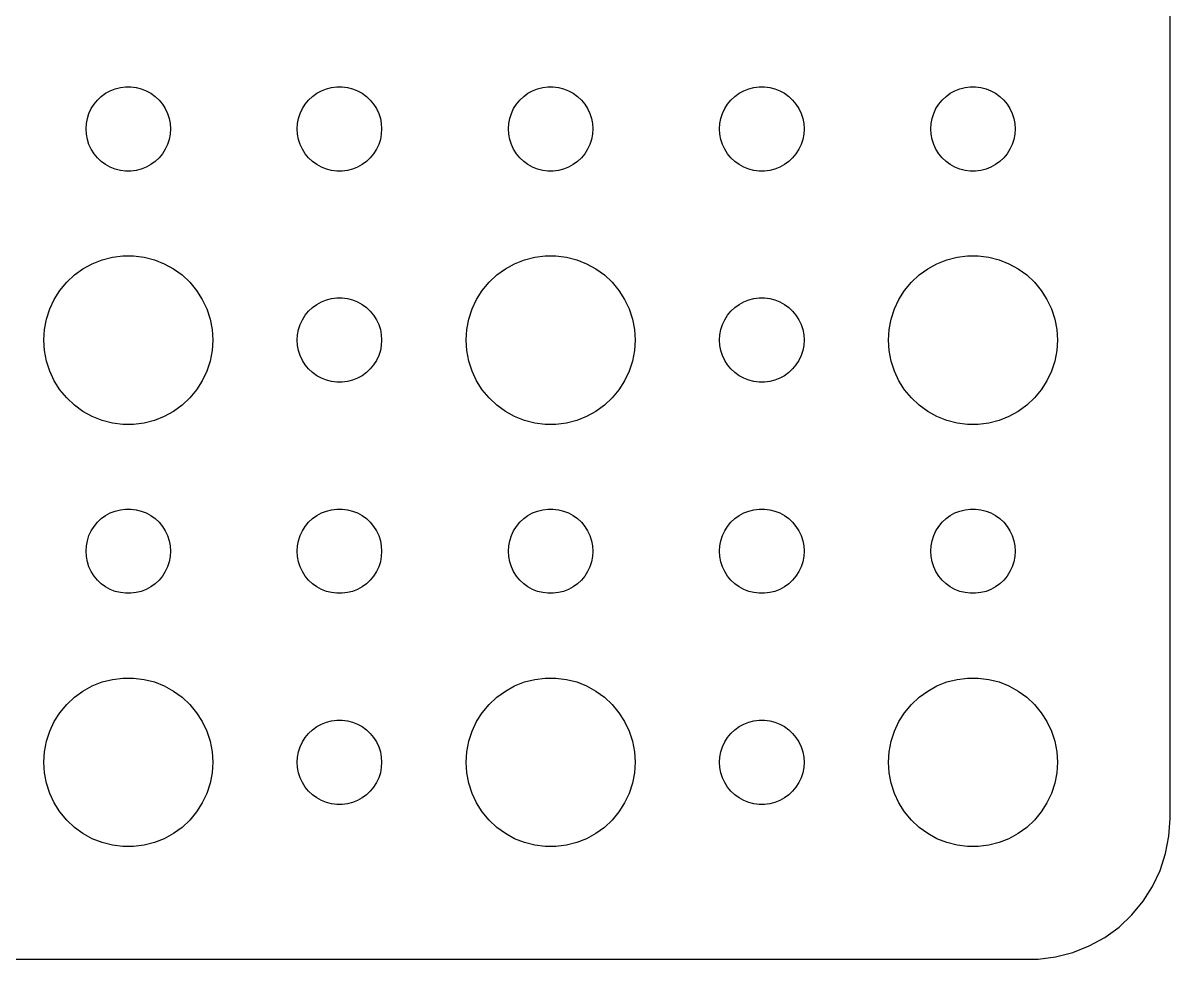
# Model space of a CAD drawing. Header units: metres. Extents: x -37 to 37, y 215 to 541.
# Drawn here: x -3.74 to 37, y 467.01 to 500.27 of the extents above; entities that cross this region are included whole.
import ezdxf

# ---------------------------------------------------------------- set-up
doc = ezdxf.new("R2010")
doc.units = ezdxf.units.M

msp = doc.modelspace()

# ---------------------------------------------------------------- linework, layer by layer
for p, q in [((37, 472), (37, 536)), ((-0.80373, 497.766), (-0.63866, 497.857)), ((-0.63866, 497.857), (-0.46352, 497.927)), ((-0.46352, 497.927), (-0.28107, 497.973)), ((-0.28107, 497.973), (-0.09418, 497.997)), ((-0.09418, 497.997), (0.09418, 497.997)), ((0.09418, 497.997), (0.28107, 497.973)), ((0.28107, 497.973), (0.46352, 497.927)), ((0.46352, 497.927), (0.63866, 497.857)), ((0.63866, 497.857), (0.80373, 497.766)), ((6.69626, 497.766), (6.86133, 497.857)), ((6.86133, 497.857), (7.03647, 497.927)), ((7.03647, 497.927), (7.21892, 497.973)), ((7.21892, 497.973), (7.40581, 497.997)), ((7.40581, 497.997), (7.59418, 497.997)), ((7.59418, 497.997), (7.78107, 497.973)), ((7.78107, 497.973), (7.96352, 497.927)), ((7.96352, 497.927), (8.13866, 497.857)), ((8.13866, 497.857), (8.30373, 497.766)), ((14.1963, 497.766), (14.3613, 497.857)), ((14.3613, 497.857), (14.5365, 497.927)), ((14.5365, 497.927), (14.7189, 497.973)), ((14.7189, 497.973), (14.9058, 497.997)), ((14.9058, 497.997), (15.0942, 497.997)), ((15.0942, 497.997), (15.2811, 497.973)), ((15.2811, 497.973), (15.4635, 497.927)), ((15.4635, 497.927), (15.6387, 497.857)), ((15.6387, 497.857), (15.8037, 497.766)), ((21.6963, 497.766), (21.8613, 497.857)), ((21.8613, 497.857), (22.0365, 497.927)), ((22.0365, 497.927), (22.2189, 497.973)), ((22.2189, 497.973), (22.4058, 497.997)), ((22.4058, 497.997), (22.5942, 497.997)), ((22.5942, 497.997), (22.7811, 497.973)), ((22.7811, 497.973), (22.9635, 497.927)), ((22.9635, 497.927), (23.1387, 497.857)), ((23.1387, 497.857), (23.3037, 497.766)), ((29.1963, 497.766), (29.3613, 497.857)), ((29.3613, 497.857), (29.5365, 497.927)), ((29.5365, 497.927), (29.7189, 497.973)), ((29.7189, 497.973), (29.9058, 497.997)), ((29.9058, 497.997), (30.0942, 497.997)), ((30.0942, 497.997), (30.2811, 497.973)), ((30.2811, 497.973), (30.4635, 497.927)), ((30.4635, 497.927), (30.6387, 497.857)), ((30.6387, 497.857), (30.8037, 497.766)), ((-1.21352, 497.382), (-1.09344, 497.527)), ((-1.09344, 497.527), (-0.95613, 497.656)), ((-0.95613, 497.656), (-0.80373, 497.766)), ((0.80373, 497.766), (0.95613, 497.656)), ((0.95613, 497.656), (1.09344, 497.527)), ((1.09344, 497.527), (1.21352, 497.382)), ((6.28647, 497.382), (6.40654, 497.527)), ((6.40654, 497.527), (6.54385, 497.656)), ((6.54385, 497.656), (6.69626, 497.766)), ((8.30373, 497.766), (8.45613, 497.656)), ((8.45613, 497.656), (8.59344, 497.527)), ((8.59344, 497.527), (8.71352, 497.382)), ((13.7865, 497.382), (13.9065, 497.527)), ((13.9065, 497.527), (14.0439, 497.656)), ((14.0439, 497.656), (14.1963, 497.766)), ((15.8037, 497.766), (15.9561, 497.656)), ((15.9561, 497.656), (16.0934, 497.527)), ((16.0934, 497.527), (16.2135, 497.382)), ((21.2865, 497.382), (21.4065, 497.527)), ((21.4065, 497.527), (21.5439, 497.656)), ((21.5439, 497.656), (21.6963, 497.766)), ((23.3037, 497.766), (23.4561, 497.656)), ((23.4561, 497.656), (23.5934, 497.527)), ((23.5934, 497.527), (23.7135, 497.382)), ((28.7865, 497.382), (28.9065, 497.527)), ((28.9065, 497.527), (29.0439, 497.656)), ((29.0439, 497.656), (29.1963, 497.766)), ((30.8037, 497.766), (30.9561, 497.656)), ((30.9561, 497.656), (31.0934, 497.527)), ((31.0934, 497.527), (31.2135, 497.382)), ((-1.45287, 496.873), (-1.39465, 497.052)), ((-1.39465, 497.052), (-1.31445, 497.223)), ((-1.31445, 497.223), (-1.21352, 497.382)), ((1.21352, 497.382), (1.31445, 497.223)), ((1.31445, 497.223), (1.39465, 497.052)), ((1.39465, 497.052), (1.45287, 496.873)), ((6.04712, 496.873), (6.10533, 497.052)), ((6.10533, 497.052), (6.18553, 497.223)), ((6.18553, 497.223), (6.28647, 497.382)), ((8.71352, 497.382), (8.81445, 497.223)), ((8.81445, 497.223), (8.89465, 497.052)), ((8.89465, 497.052), (8.95287, 496.873)), ((13.5471, 496.873), (13.6053, 497.052)), ((13.6053, 497.052), (13.6855, 497.223)), ((13.6855, 497.223), (13.7865, 497.382)), ((16.2135, 497.382), (16.3145, 497.223)), ((16.3145, 497.223), (16.3947, 497.052)), ((16.3947, 497.052), (16.4529, 496.873)), ((21.0471, 496.873), (21.1053, 497.052)), ((21.1053, 497.052), (21.1855, 497.223)), ((21.1855, 497.223), (21.2865, 497.382)), ((23.7135, 497.382), (23.8145, 497.223)), ((23.8145, 497.223), (23.8947, 497.052)), ((23.8947, 497.052), (23.9529, 496.873)), ((28.5471, 496.873), (28.6053, 497.052)), ((28.6053, 497.052), (28.6855, 497.223)), ((28.6855, 497.223), (28.7865, 497.382)), ((31.2135, 497.382), (31.3145, 497.223)), ((31.3145, 497.223), (31.3947, 497.052)), ((31.3947, 497.052), (31.4529, 496.873)), ((-1.5, 496.5), (-1.48816, 496.688)), ((-1.48816, 496.688), (-1.45287, 496.873)), ((1.45287, 496.873), (1.48816, 496.688)), ((1.48816, 496.688), (1.5, 496.5)), ((6, 496.5), (6.01183, 496.688)), ((6.01183, 496.688), (6.04712, 496.873)), ((8.95287, 496.873), (8.98816, 496.688)), ((8.98816, 496.688), (9, 496.5)), ((13.5, 496.5), (13.5118, 496.688)), ((13.5118, 496.688), (13.5471, 496.873)), ((16.4529, 496.873), (16.4882, 496.688)), ((16.4882, 496.688), (16.5, 496.5)), ((21, 496.5), (21.0118, 496.688)), ((21.0118, 496.688), (21.0471, 496.873)), ((23.9529, 496.873), (23.9882, 496.688)), ((23.9882, 496.688), (24, 496.5)), ((28.5, 496.5), (28.5118, 496.688)), ((28.5118, 496.688), (28.5471, 496.873)), ((31.4529, 496.873), (31.4882, 496.688)), ((31.4882, 496.688), (31.5, 496.5)), ((-1.48816, 496.312), (-1.5, 496.5)), ((-1.45287, 496.127), (-1.48816, 496.312)), ((1.48816, 496.312), (1.45287, 496.127)), ((1.5, 496.5), (1.48816, 496.312)), ((6.01183, 496.312), (6, 496.5)), ((6.04712, 496.127), (6.01183, 496.312)), ((8.98816, 496.312), (8.95287, 496.127)), ((9, 496.5), (8.98816, 496.312)), ((13.5118, 496.312), (13.5, 496.5)), ((13.5471, 496.127), (13.5118, 496.312)), ((16.4882, 496.312), (16.4529, 496.127)), ((16.5, 496.5), (16.4882, 496.312)), ((21.0118, 496.312), (21, 496.5)), ((21.0471, 496.127), (21.0118, 496.312)), ((23.9882, 496.312), (23.9529, 496.127)), ((24, 496.5), (23.9882, 496.312)), ((28.5118, 496.312), (28.5, 496.5)), ((28.5471, 496.127), (28.5118, 496.312)), ((31.4882, 496.312), (31.4529, 496.127)), ((31.5, 496.5), (31.4882, 496.312)), ((-1.39465, 495.948), (-1.45287, 496.127)), ((-1.31445, 495.777), (-1.39465, 495.948)), ((1.39465, 495.948), (1.31445, 495.777)), ((1.45287, 496.127), (1.39465, 495.948)), ((6.10533, 495.948), (6.04712, 496.127)), ((6.18553, 495.777), (6.10533, 495.948)), ((8.89465, 495.948), (8.81445, 495.777)), ((8.95287, 496.127), (8.89465, 495.948)), ((13.6053, 495.948), (13.5471, 496.127)), ((13.6855, 495.777), (13.6053, 495.948)), ((16.3947, 495.948), (16.3145, 495.777)), ((16.4529, 496.127), (16.3947, 495.948)), ((21.1053, 495.948), (21.0471, 496.127)), ((21.1855, 495.777), (21.1053, 495.948)), ((23.8947, 495.948), (23.8145, 495.777)), ((23.9529, 496.127), (23.8947, 495.948)), ((28.6053, 495.948), (28.5471, 496.127)), ((28.6855, 495.777), (28.6053, 495.948)), ((31.3947, 495.948), (31.3145, 495.777)), ((31.4529, 496.127), (31.3947, 495.948)), ((-1.21352, 495.618), (-1.31445, 495.777)), ((-1.09344, 495.473), (-1.21352, 495.618)), ((-0.95613, 495.344), (-1.09344, 495.473)), ((1.09344, 495.473), (0.95613, 495.344)), ((1.21352, 495.618), (1.09344, 495.473)), ((1.31445, 495.777), (1.21352, 495.618)), ((6.28647, 495.618), (6.18553, 495.777)), ((6.40654, 495.473), (6.28647, 495.618)), ((6.54385, 495.344), (6.40654, 495.473)), ((8.59344, 495.473), (8.45613, 495.344)), ((8.71352, 495.618), (8.59344, 495.473)), ((8.81445, 495.777), (8.71352, 495.618)), ((13.7865, 495.618), (13.6855, 495.777)), ((13.9065, 495.473), (13.7865, 495.618)), ((14.0439, 495.344), (13.9065, 495.473)), ((16.0934, 495.473), (15.9561, 495.344)), ((16.2135, 495.618), (16.0934, 495.473)), ((16.3145, 495.777), (16.2135, 495.618)), ((21.2865, 495.618), (21.1855, 495.777)), ((21.4065, 495.473), (21.2865, 495.618)), ((21.5439, 495.344), (21.4065, 495.473)), ((23.5934, 495.473), (23.4561, 495.344)), ((23.7135, 495.618), (23.5934, 495.473)), ((23.8145, 495.777), (23.7135, 495.618)), ((28.7865, 495.618), (28.6855, 495.777)), ((28.9065, 495.473), (28.7865, 495.618)), ((29.0439, 495.344), (28.9065, 495.473)), ((31.0934, 495.473), (30.9561, 495.344)), ((31.2135, 495.618), (31.0934, 495.473)), ((31.3145, 495.777), (31.2135, 495.618)), ((-0.80373, 495.234), (-0.95613, 495.344)), ((-0.63866, 495.143), (-0.80373, 495.234)), ((-0.46352, 495.073), (-0.63866, 495.143)), ((-0.28107, 495.027), (-0.46352, 495.073)), ((-0.09418, 495.003), (-0.28107, 495.027)), ((0.09418, 495.003), (-0.09418, 495.003)), ((0.28107, 495.027), (0.09418, 495.003)), ((0.46352, 495.073), (0.28107, 495.027)), ((0.63866, 495.143), (0.46352, 495.073)), ((0.80373, 495.234), (0.63866, 495.143)), ((0.95613, 495.344), (0.80373, 495.234)), ((6.69626, 495.234), (6.54385, 495.344)), ((6.86133, 495.143), (6.69626, 495.234)), ((7.03647, 495.073), (6.86133, 495.143)), ((7.21892, 495.027), (7.03647, 495.073)), ((7.40581, 495.003), (7.21892, 495.027)), ((7.59418, 495.003), (7.40581, 495.003)), ((7.78107, 495.027), (7.59418, 495.003)), ((7.96352, 495.073), (7.78107, 495.027)), ((8.13866, 495.143), (7.96352, 495.073)), ((8.30373, 495.234), (8.13866, 495.143)), ((8.45613, 495.344), (8.30373, 495.234)), ((14.1963, 495.234), (14.0439, 495.344)), ((14.3613, 495.143), (14.1963, 495.234)), ((14.5365, 495.073), (14.3613, 495.143)), ((14.7189, 495.027), (14.5365, 495.073)), ((14.9058, 495.003), (14.7189, 495.027)), ((15.0942, 495.003), (14.9058, 495.003)), ((15.2811, 495.027), (15.0942, 495.003)), ((15.4635, 495.073), (15.2811, 495.027)), ((15.6387, 495.143), (15.4635, 495.073)), ((15.8037, 495.234), (15.6387, 495.143)), ((15.9561, 495.344), (15.8037, 495.234)), ((21.6963, 495.234), (21.5439, 495.344)), ((21.8613, 495.143), (21.6963, 495.234)), ((22.0365, 495.073), (21.8613, 495.143)), ((22.2189, 495.027), (22.0365, 495.073)), ((22.4058, 495.003), (22.2189, 495.027)), ((22.5942, 495.003), (22.4058, 495.003)), ((22.7811, 495.027), (22.5942, 495.003)), ((22.9635, 495.073), (22.7811, 495.027)), ((23.1387, 495.143), (22.9635, 495.073)), ((23.3037, 495.234), (23.1387, 495.143)), ((23.4561, 495.344), (23.3037, 495.234)), ((29.1963, 495.234), (29.0439, 495.344)), ((29.3613, 495.143), (29.1963, 495.234)), ((29.5365, 495.073), (29.3613, 495.143)), ((29.7189, 495.027), (29.5365, 495.073)), ((29.9058, 495.003), (29.7189, 495.027)), ((30.0942, 495.003), (29.9058, 495.003)), ((30.2811, 495.027), (30.0942, 495.003)), ((30.4635, 495.073), (30.2811, 495.027)), ((30.6387, 495.143), (30.4635, 495.073)), ((30.8037, 495.234), (30.6387, 495.143)), ((30.9561, 495.344), (30.8037, 495.234)), ((-1.27733, 491.714), (-0.92705, 491.853)), ((-0.92705, 491.853), (-0.56213, 491.947)), ((-0.56213, 491.947), (-0.18837, 491.994)), ((-0.18837, 491.994), (0.18837, 491.994)), ((0.18837, 491.994), (0.56213, 491.947)), ((0.56213, 491.947), (0.92705, 491.853)), ((0.92705, 491.853), (1.27733, 491.714)), ((13.7227, 491.714), (14.0729, 491.853)), ((14.0729, 491.853), (14.4379, 491.947)), ((14.4379, 491.947), (14.8116, 491.994)), ((14.8116, 491.994), (15.1884, 491.994)), ((15.1884, 491.994), (15.5621, 491.947)), ((15.5621, 491.947), (15.927, 491.853)), ((15.927, 491.853), (16.2773, 491.714)), ((28.7227, 491.714), (29.0729, 491.853)), ((29.0729, 491.853), (29.4379, 491.947)), ((29.4379, 491.947), (29.8116, 491.994)), ((29.8116, 491.994), (30.1884, 491.994)), ((30.1884, 491.994), (30.5621, 491.947)), ((30.5621, 491.947), (30.927, 491.853)), ((30.927, 491.853), (31.2773, 491.714)), ((-1.91226, 491.312), (-1.60747, 491.533)), ((-1.60747, 491.533), (-1.27733, 491.714)), ((1.27733, 491.714), (1.60747, 491.533)), ((1.60747, 491.533), (1.91226, 491.312)), ((13.0877, 491.312), (13.3925, 491.533)), ((13.3925, 491.533), (13.7227, 491.714)), ((16.2773, 491.714), (16.6075, 491.533)), ((16.6075, 491.533), (16.9123, 491.312)), ((28.0877, 491.312), (28.3925, 491.533)), ((28.3925, 491.533), (28.7227, 491.714)), ((31.2773, 491.714), (31.6075, 491.533)), ((31.6075, 491.533), (31.9123, 491.312)), ((-2.42705, 490.763), (-2.1869, 491.054)), ((-2.1869, 491.054), (-1.91226, 491.312)), ((1.91226, 491.312), (2.1869, 491.054)), ((2.1869, 491.054), (2.42705, 490.763)), ((12.5729, 490.763), (12.8131, 491.054)), ((12.8131, 491.054), (13.0877, 491.312)), ((16.9123, 491.312), (17.1869, 491.054)), ((17.1869, 491.054), (17.427, 490.763)), ((27.5729, 490.763), (27.8131, 491.054)), ((27.8131, 491.054), (28.0877, 491.312)), ((31.9123, 491.312), (32.1869, 491.054)), ((32.1869, 491.054), (32.427, 490.763)), ((-2.62891, 490.445), (-2.42705, 490.763)), ((2.42705, 490.763), (2.62891, 490.445)), ((12.3711, 490.445), (12.5729, 490.763)), ((17.427, 490.763), (17.6289, 490.445)), ((27.3711, 490.445), (27.5729, 490.763)), ((32.427, 490.763), (32.6289, 490.445)), ((-2.90575, 489.746), (-2.78932, 490.104)), ((-2.78932, 490.104), (-2.62891, 490.445)), ((2.62891, 490.445), (2.78932, 490.104)), ((2.78932, 490.104), (2.90575, 489.746)), ((6.40654, 490.027), (6.54385, 490.156)), ((6.54385, 490.156), (6.69626, 490.266)), ((6.69626, 490.266), (6.86133, 490.357)), ((6.86133, 490.357), (7.03647, 490.427)), ((7.03647, 490.427), (7.21892, 490.473)), ((7.21892, 490.473), (7.40581, 490.497)), ((7.40581, 490.497), (7.59418, 490.497)), ((7.59418, 490.497), (7.78107, 490.473)), ((7.78107, 490.473), (7.96352, 490.427)), ((7.96352, 490.427), (8.13866, 490.357)), ((8.13866, 490.357), (8.30373, 490.266)), ((8.30373, 490.266), (8.45613, 490.156)), ((8.45613, 490.156), (8.59344, 490.027)), ((12.0942, 489.746), (12.2107, 490.104)), ((12.2107, 490.104), (12.3711, 490.445)), ((17.6289, 490.445), (17.7893, 490.104)), ((17.7893, 490.104), (17.9057, 489.746)), ((21.4065, 490.027), (21.5439, 490.156)), ((21.5439, 490.156), (21.6963, 490.266)), ((21.6963, 490.266), (21.8613, 490.357)), ((21.8613, 490.357), (22.0365, 490.427)), ((22.0365, 490.427), (22.2189, 490.473)), ((22.2189, 490.473), (22.4058, 490.497)), ((22.4058, 490.497), (22.5942, 490.497)), ((22.5942, 490.497), (22.7811, 490.473)), ((22.7811, 490.473), (22.9635, 490.427)), ((22.9635, 490.427), (23.1387, 490.357)), ((23.1387, 490.357), (23.3037, 490.266)), ((23.3037, 490.266), (23.4561, 490.156)), ((23.4561, 490.156), (23.5934, 490.027)), ((27.0942, 489.746), (27.2107, 490.104)), ((27.2107, 490.104), (27.3711, 490.445)), ((32.6289, 490.445), (32.7893, 490.104)), ((32.7893, 490.104), (32.9057, 489.746)), ((-2.97633, 489.376), (-2.90575, 489.746)), ((2.90575, 489.746), (2.97633, 489.376)), ((6.10533, 489.552), (6.18553, 489.723)), ((6.18553, 489.723), (6.28647, 489.882)), ((6.28647, 489.882), (6.40654, 490.027)), ((8.59344, 490.027), (8.71352, 489.882)), ((8.71352, 489.882), (8.81445, 489.723)), ((8.81445, 489.723), (8.89465, 489.552)), ((12.0237, 489.376), (12.0942, 489.746)), ((17.9057, 489.746), (17.9763, 489.376)), ((21.1053, 489.552), (21.1855, 489.723)), ((21.1855, 489.723), (21.2865, 489.882)), ((21.2865, 489.882), (21.4065, 490.027)), ((23.5934, 490.027), (23.7135, 489.882)), ((23.7135, 489.882), (23.8145, 489.723)), ((23.8145, 489.723), (23.8947, 489.552)), ((27.0237, 489.376), (27.0942, 489.746)), ((32.9057, 489.746), (32.9763, 489.376)), ((-3, 489), (-2.97633, 489.376)), ((2.97633, 489.376), (3, 489)), ((6.01183, 489.188), (6.04712, 489.373)), ((6.04712, 489.373), (6.10533, 489.552)), ((8.89465, 489.552), (8.95287, 489.373)), ((8.95287, 489.373), (8.98816, 489.188)), ((12, 489), (12.0237, 489.376)), ((17.9763, 489.376), (18, 489)), ((21.0118, 489.188), (21.0471, 489.373)), ((21.0471, 489.373), (21.1053, 489.552)), ((23.8947, 489.552), (23.9529, 489.373)), ((23.9529, 489.373), (23.9882, 489.188)), ((27, 489), (27.0237, 489.376)), ((32.9763, 489.376), (33, 489)), ((-2.97633, 488.624), (-3, 489)), ((3, 489), (2.97633, 488.624)), ((6, 489), (6.01183, 489.188)), ((6.01183, 488.812), (6, 489)), ((8.98816, 489.188), (9, 489)), ((9, 489), (8.98816, 488.812)), ((12.0237, 488.624), (12, 489)), ((18, 489), (17.9763, 488.624)), ((21, 489), (21.0118, 489.188)), ((21.0118, 488.812), (21, 489)), ((23.9882, 489.188), (24, 489)), ((24, 489), (23.9882, 488.812)), ((27.0237, 488.624), (27, 489)), ((33, 489), (32.9763, 488.624)), ((-2.90575, 488.254), (-2.97633, 488.624)), ((2.97633, 488.624), (2.90575, 488.254)), ((6.04712, 488.627), (6.01183, 488.812)), ((6.10533, 488.448), (6.04712, 488.627)), ((8.95287, 488.627), (8.89465, 488.448)), ((8.98816, 488.812), (8.95287, 488.627)), ((12.0942, 488.254), (12.0237, 488.624)), ((17.9763, 488.624), (17.9057, 488.254)), ((21.0471, 488.627), (21.0118, 488.812)), ((21.1053, 488.448), (21.0471, 488.627)), ((23.9529, 488.627), (23.8947, 488.448)), ((23.9882, 488.812), (23.9529, 488.627)), ((27.0942, 488.254), (27.0237, 488.624)), ((32.9763, 488.624), (32.9057, 488.254)), ((-2.78932, 487.896), (-2.90575, 488.254)), ((2.90575, 488.254), (2.78932, 487.896)), ((6.18553, 488.277), (6.10533, 488.448)), ((6.28647, 488.118), (6.18553, 488.277)), ((6.40654, 487.973), (6.28647, 488.118)), ((8.71352, 488.118), (8.59344, 487.973)), ((8.81445, 488.277), (8.71352, 488.118)), ((8.89465, 488.448), (8.81445, 488.277)), ((12.2107, 487.896), (12.0942, 488.254)), ((17.9057, 488.254), (17.7893, 487.896)), ((21.1855, 488.277), (21.1053, 488.448)), ((21.2865, 488.118), (21.1855, 488.277)), ((21.4065, 487.973), (21.2865, 488.118)), ((23.7135, 488.118), (23.5934, 487.973)), ((23.8145, 488.277), (23.7135, 488.118)), ((23.8947, 488.448), (23.8145, 488.277)), ((27.2107, 487.896), (27.0942, 488.254)), ((32.9057, 488.254), (32.7893, 487.896)), ((-2.62891, 487.555), (-2.78932, 487.896)), ((2.78932, 487.896), (2.62891, 487.555)), ((6.54385, 487.844), (6.40654, 487.973)), ((6.69626, 487.734), (6.54385, 487.844)), ((6.86133, 487.643), (6.69626, 487.734)), ((8.30373, 487.734), (8.13866, 487.643)), ((8.45613, 487.844), (8.30373, 487.734)), ((8.59344, 487.973), (8.45613, 487.844)), ((12.3711, 487.555), (12.2107, 487.896)), ((17.7893, 487.896), (17.6289, 487.555)), ((21.5439, 487.844), (21.4065, 487.973)), ((21.6963, 487.734), (21.5439, 487.844)), ((21.8613, 487.643), (21.6963, 487.734)), ((23.3037, 487.734), (23.1387, 487.643)), ((23.4561, 487.844), (23.3037, 487.734)), ((23.5934, 487.973), (23.4561, 487.844)), ((27.3711, 487.555), (27.2107, 487.896)), ((32.7893, 487.896), (32.6289, 487.555)), ((-2.42705, 487.237), (-2.62891, 487.555)), ((2.62891, 487.555), (2.42705, 487.237)), ((7.03647, 487.573), (6.86133, 487.643)), ((7.21892, 487.527), (7.03647, 487.573)), ((7.40581, 487.503), (7.21892, 487.527)), ((7.59418, 487.503), (7.40581, 487.503)), ((7.78107, 487.527), (7.59418, 487.503)), ((7.96352, 487.573), (7.78107, 487.527)), ((8.13866, 487.643), (7.96352, 487.573)), ((12.5729, 487.237), (12.3711, 487.555)), ((17.6289, 487.555), (17.427, 487.237)), ((22.0365, 487.573), (21.8613, 487.643)), ((22.2189, 487.527), (22.0365, 487.573)), ((22.4058, 487.503), (22.2189, 487.527)), ((22.5942, 487.503), (22.4058, 487.503)), ((22.7811, 487.527), (22.5942, 487.503)), ((22.9635, 487.573), (22.7811, 487.527)), ((23.1387, 487.643), (22.9635, 487.573)), ((27.5729, 487.237), (27.3711, 487.555)), ((32.6289, 487.555), (32.427, 487.237)), ((-2.1869, 486.946), (-2.42705, 487.237)), ((-1.91226, 486.688), (-2.1869, 486.946)), ((2.1869, 486.946), (1.91226, 486.688)), ((2.42705, 487.237), (2.1869, 486.946)), ((12.8131, 486.946), (12.5729, 487.237)), ((13.0877, 486.688), (12.8131, 486.946)), ((17.1869, 486.946), (16.9123, 486.688)), ((17.427, 487.237), (17.1869, 486.946)), ((27.8131, 486.946), (27.5729, 487.237)), ((28.0877, 486.688), (27.8131, 486.946)), ((32.1869, 486.946), (31.9123, 486.688)), ((32.427, 487.237), (32.1869, 486.946)), ((-1.60747, 486.467), (-1.91226, 486.688)), ((-1.27733, 486.286), (-1.60747, 486.467)), ((1.60747, 486.467), (1.27733, 486.286)), ((1.91226, 486.688), (1.60747, 486.467)), ((13.3925, 486.467), (13.0877, 486.688)), ((13.7227, 486.286), (13.3925, 486.467)), ((16.6075, 486.467), (16.2773, 486.286)), ((16.9123, 486.688), (16.6075, 486.467)), ((28.3925, 486.467), (28.0877, 486.688)), ((28.7227, 486.286), (28.3925, 486.467)), ((31.6075, 486.467), (31.2773, 486.286)), ((31.9123, 486.688), (31.6075, 486.467)), ((-0.92705, 486.147), (-1.27733, 486.286)), ((-0.56213, 486.053), (-0.92705, 486.147)), ((-0.18837, 486.006), (-0.56213, 486.053)), ((0.56213, 486.053), (0.18837, 486.006)), ((0.92705, 486.147), (0.56213, 486.053)), ((1.27733, 486.286), (0.92705, 486.147)), ((14.0729, 486.147), (13.7227, 486.286)), ((14.4379, 486.053), (14.0729, 486.147)), ((14.8116, 486.006), (14.4379, 486.053)), ((15.5621, 486.053), (15.1884, 486.006)), ((15.927, 486.147), (15.5621, 486.053)), ((16.2773, 486.286), (15.927, 486.147)), ((29.0729, 486.147), (28.7227, 486.286)), ((29.4379, 486.053), (29.0729, 486.147)), ((29.8116, 486.006), (29.4379, 486.053)), ((30.5621, 486.053), (30.1884, 486.006)), ((30.927, 486.147), (30.5621, 486.053)), ((31.2773, 486.286), (30.927, 486.147)), ((0.18837, 486.006), (-0.18837, 486.006)), ((15.1884, 486.006), (14.8116, 486.006)), ((30.1884, 486.006), (29.8116, 486.006)), ((-0.80373, 482.766), (-0.63866, 482.857)), ((-0.63866, 482.857), (-0.46352, 482.927)), ((-0.46352, 482.927), (-0.28107, 482.973)), ((-0.28107, 482.973), (-0.09418, 482.997)), ((-0.09418, 482.997), (0.09418, 482.997)), ((0.09418, 482.997), (0.28107, 482.973)), ((0.28107, 482.973), (0.46352, 482.927)), ((0.46352, 482.927), (0.63866, 482.857)), ((0.63866, 482.857), (0.80373, 482.766)), ((6.69626, 482.766), (6.86133, 482.857)), ((6.86133, 482.857), (7.03647, 482.927)), ((7.03647, 482.927), (7.21892, 482.973)), ((7.21892, 482.973), (7.40581, 482.997)), ((7.40581, 482.997), (7.59418, 482.997)), ((7.59418, 482.997), (7.78107, 482.973)), ((7.78107, 482.973), (7.96352, 482.927)), ((7.96352, 482.927), (8.13866, 482.857)), ((8.13866, 482.857), (8.30373, 482.766)), ((14.1963, 482.766), (14.3613, 482.857)), ((14.3613, 482.857), (14.5365, 482.927)), ((14.5365, 482.927), (14.7189, 482.973)), ((14.7189, 482.973), (14.9058, 482.997)), ((14.9058, 482.997), (15.0942, 482.997)), ((15.0942, 482.997), (15.2811, 482.973)), ((15.2811, 482.973), (15.4635, 482.927)), ((15.4635, 482.927), (15.6387, 482.857)), ((15.6387, 482.857), (15.8037, 482.766)), ((21.6963, 482.766), (21.8613, 482.857)), ((21.8613, 482.857), (22.0365, 482.927)), ((22.0365, 482.927), (22.2189, 482.973)), ((22.2189, 482.973), (22.4058, 482.997)), ((22.4058, 482.997), (22.5942, 482.997)), ((22.5942, 482.997), (22.7811, 482.973)), ((22.7811, 482.973), (22.9635, 482.927)), ((22.9635, 482.927), (23.1387, 482.857)), ((23.1387, 482.857), (23.3037, 482.766)), ((29.1963, 482.766), (29.3613, 482.857)), ((29.3613, 482.857), (29.5365, 482.927)), ((29.5365, 482.927), (29.7189, 482.973)), ((29.7189, 482.973), (29.9058, 482.997)), ((29.9058, 482.997), (30.0942, 482.997)), ((30.0942, 482.997), (30.2811, 482.973)), ((30.2811, 482.973), (30.4635, 482.927)), ((30.4635, 482.927), (30.6387, 482.857)), ((30.6387, 482.857), (30.8037, 482.766)), ((-1.31445, 482.223), (-1.21352, 482.382)), ((-1.21352, 482.382), (-1.09344, 482.527)), ((-1.09344, 482.527), (-0.95613, 482.656)), ((-0.95613, 482.656), (-0.80373, 482.766)), ((0.80373, 482.766), (0.95613, 482.656)), ((0.95613, 482.656), (1.09344, 482.527)), ((1.09344, 482.527), (1.21352, 482.382)), ((1.21352, 482.382), (1.31445, 482.223)), ((6.18553, 482.223), (6.28647, 482.382)), ((6.28647, 482.382), (6.40654, 482.527)), ((6.40654, 482.527), (6.54385, 482.656)), ((6.54385, 482.656), (6.69626, 482.766)), ((8.30373, 482.766), (8.45613, 482.656)), ((8.45613, 482.656), (8.59344, 482.527)), ((8.59344, 482.527), (8.71352, 482.382)), ((8.71352, 482.382), (8.81445, 482.223)), ((13.6855, 482.223), (13.7865, 482.382)), ((13.7865, 482.382), (13.9065, 482.527)), ((13.9065, 482.527), (14.0439, 482.656)), ((14.0439, 482.656), (14.1963, 482.766)), ((15.8037, 482.766), (15.9561, 482.656)), ((15.9561, 482.656), (16.0934, 482.527)), ((16.0934, 482.527), (16.2135, 482.382)), ((16.2135, 482.382), (16.3145, 482.223)), ((21.1855, 482.223), (21.2865, 482.382)), ((21.2865, 482.382), (21.4065, 482.527)), ((21.4065, 482.527), (21.5439, 482.656)), ((21.5439, 482.656), (21.6963, 482.766)), ((23.3037, 482.766), (23.4561, 482.656)), ((23.4561, 482.656), (23.5934, 482.527)), ((23.5934, 482.527), (23.7135, 482.382)), ((23.7135, 482.382), (23.8145, 482.223)), ((28.6855, 482.223), (28.7865, 482.382)), ((28.7865, 482.382), (28.9065, 482.527)), ((28.9065, 482.527), (29.0439, 482.656)), ((29.0439, 482.656), (29.1963, 482.766)), ((30.8037, 482.766), (30.9561, 482.656)), ((30.9561, 482.656), (31.0934, 482.527)), ((31.0934, 482.527), (31.2135, 482.382)), ((31.2135, 482.382), (31.3145, 482.223)), ((-1.45287, 481.873), (-1.39465, 482.052)), ((-1.39465, 482.052), (-1.31445, 482.223)), ((1.31445, 482.223), (1.39465, 482.052)), ((1.39465, 482.052), (1.45287, 481.873)), ((6.04712, 481.873), (6.10533, 482.052)), ((6.10533, 482.052), (6.18553, 482.223)), ((8.81445, 482.223), (8.89465, 482.052)), ((8.89465, 482.052), (8.95287, 481.873)), ((13.5471, 481.873), (13.6053, 482.052)), ((13.6053, 482.052), (13.6855, 482.223)), ((16.3145, 482.223), (16.3947, 482.052)), ((16.3947, 482.052), (16.4529, 481.873)), ((21.0471, 481.873), (21.1053, 482.052)), ((21.1053, 482.052), (21.1855, 482.223)), ((23.8145, 482.223), (23.8947, 482.052)), ((23.8947, 482.052), (23.9529, 481.873)), ((28.5471, 481.873), (28.6053, 482.052)), ((28.6053, 482.052), (28.6855, 482.223)), ((31.3145, 482.223), (31.3947, 482.052)), ((31.3947, 482.052), (31.4529, 481.873)), ((-1.5, 481.5), (-1.48816, 481.688)), ((-1.48816, 481.688), (-1.45287, 481.873)), ((1.45287, 481.873), (1.48816, 481.688)), ((1.48816, 481.688), (1.5, 481.5)), ((6, 481.5), (6.01183, 481.688)), ((6.01183, 481.688), (6.04712, 481.873)), ((8.95287, 481.873), (8.98816, 481.688)), ((8.98816, 481.688), (9, 481.5)), ((13.5, 481.5), (13.5118, 481.688)), ((13.5118, 481.688), (13.5471, 481.873)), ((16.4529, 481.873), (16.4882, 481.688)), ((16.4882, 481.688), (16.5, 481.5)), ((21, 481.5), (21.0118, 481.688)), ((21.0118, 481.688), (21.0471, 481.873)), ((23.9529, 481.873), (23.9882, 481.688)), ((23.9882, 481.688), (24, 481.5)), ((28.5, 481.5), (28.5118, 481.688)), ((28.5118, 481.688), (28.5471, 481.873)), ((31.4529, 481.873), (31.4882, 481.688)), ((31.4882, 481.688), (31.5, 481.5)), ((-1.48816, 481.312), (-1.5, 481.5)), ((-1.45287, 481.127), (-1.48816, 481.312)), ((1.48816, 481.312), (1.45287, 481.127)), ((1.5, 481.5), (1.48816, 481.312)), ((6.01183, 481.312), (6, 481.5)), ((6.04712, 481.127), (6.01183, 481.312)), ((8.98816, 481.312), (8.95287, 481.127)), ((9, 481.5), (8.98816, 481.312)), ((13.5118, 481.312), (13.5, 481.5)), ((13.5471, 481.127), (13.5118, 481.312)), ((16.4882, 481.312), (16.4529, 481.127)), ((16.5, 481.5), (16.4882, 481.312)), ((21.0118, 481.312), (21, 481.5)), ((21.0471, 481.127), (21.0118, 481.312)), ((23.9882, 481.312), (23.9529, 481.127)), ((24, 481.5), (23.9882, 481.312)), ((28.5118, 481.312), (28.5, 481.5)), ((28.5471, 481.127), (28.5118, 481.312)), ((31.4882, 481.312), (31.4529, 481.127)), ((31.5, 481.5), (31.4882, 481.312)), ((-1.39465, 480.948), (-1.45287, 481.127)), ((-1.31445, 480.777), (-1.39465, 480.948)), ((-1.21352, 480.618), (-1.31445, 480.777)), ((1.31445, 480.777), (1.21352, 480.618)), ((1.39465, 480.948), (1.31445, 480.777)), ((1.45287, 481.127), (1.39465, 480.948)), ((6.10533, 480.948), (6.04712, 481.127)), ((6.18553, 480.777), (6.10533, 480.948)), ((6.28647, 480.618), (6.18553, 480.777)), ((8.81445, 480.777), (8.71352, 480.618)), ((8.89465, 480.948), (8.81445, 480.777)), ((8.95287, 481.127), (8.89465, 480.948)), ((13.6053, 480.948), (13.5471, 481.127)), ((13.6855, 480.777), (13.6053, 480.948)), ((13.7865, 480.618), (13.6855, 480.777)), ((16.3145, 480.777), (16.2135, 480.618)), ((16.3947, 480.948), (16.3145, 480.777)), ((16.4529, 481.127), (16.3947, 480.948)), ((21.1053, 480.948), (21.0471, 481.127)), ((21.1855, 480.777), (21.1053, 480.948)), ((21.2865, 480.618), (21.1855, 480.777)), ((23.8145, 480.777), (23.7135, 480.618)), ((23.8947, 480.948), (23.8145, 480.777)), ((23.9529, 481.127), (23.8947, 480.948)), ((28.6053, 480.948), (28.5471, 481.127)), ((28.6855, 480.777), (28.6053, 480.948)), ((28.7865, 480.618), (28.6855, 480.777)), ((31.3145, 480.777), (31.2135, 480.618)), ((31.3947, 480.948), (31.3145, 480.777)), ((31.4529, 481.127), (31.3947, 480.948)), ((-1.09344, 480.473), (-1.21352, 480.618)), ((-0.95613, 480.344), (-1.09344, 480.473)), ((-0.80373, 480.234), (-0.95613, 480.344)), ((0.95613, 480.344), (0.80373, 480.234)), ((1.09344, 480.473), (0.95613, 480.344)), ((1.21352, 480.618), (1.09344, 480.473)), ((6.40654, 480.473), (6.28647, 480.618)), ((6.54385, 480.344), (6.40654, 480.473)), ((6.69626, 480.234), (6.54385, 480.344)), ((8.45613, 480.344), (8.30373, 480.234)), ((8.59344, 480.473), (8.45613, 480.344)), ((8.71352, 480.618), (8.59344, 480.473)), ((13.9065, 480.473), (13.7865, 480.618)), ((14.0439, 480.344), (13.9065, 480.473)), ((14.1963, 480.234), (14.0439, 480.344)), ((15.9561, 480.344), (15.8037, 480.234)), ((16.0934, 480.473), (15.9561, 480.344)), ((16.2135, 480.618), (16.0934, 480.473)), ((21.4065, 480.473), (21.2865, 480.618)), ((21.5439, 480.344), (21.4065, 480.473)), ((21.6963, 480.234), (21.5439, 480.344)), ((23.4561, 480.344), (23.3037, 480.234)), ((23.5934, 480.473), (23.4561, 480.344)), ((23.7135, 480.618), (23.5934, 480.473)), ((28.9065, 480.473), (28.7865, 480.618)), ((29.0439, 480.344), (28.9065, 480.473)), ((29.1963, 480.234), (29.0439, 480.344)), ((30.9561, 480.344), (30.8037, 480.234)), ((31.0934, 480.473), (30.9561, 480.344)), ((31.2135, 480.618), (31.0934, 480.473)), ((-0.63866, 480.143), (-0.80373, 480.234)), ((-0.46352, 480.073), (-0.63866, 480.143)), ((-0.28107, 480.027), (-0.46352, 480.073)), ((-0.09418, 480.003), (-0.28107, 480.027)), ((0.09418, 480.003), (-0.09418, 480.003)), ((0.28107, 480.027), (0.09418, 480.003)), ((0.46352, 480.073), (0.28107, 480.027)), ((0.63866, 480.143), (0.46352, 480.073)), ((0.80373, 480.234), (0.63866, 480.143)), ((6.86133, 480.143), (6.69626, 480.234)), ((7.03647, 480.073), (6.86133, 480.143)), ((7.21892, 480.027), (7.03647, 480.073)), ((7.40581, 480.003), (7.21892, 480.027)), ((7.59418, 480.003), (7.40581, 480.003)), ((7.78107, 480.027), (7.59418, 480.003)), ((7.96352, 480.073), (7.78107, 480.027)), ((8.13866, 480.143), (7.96352, 480.073)), ((8.30373, 480.234), (8.13866, 480.143)), ((14.3613, 480.143), (14.1963, 480.234)), ((14.5365, 480.073), (14.3613, 480.143)), ((14.7189, 480.027), (14.5365, 480.073)), ((14.9058, 480.003), (14.7189, 480.027)), ((15.0942, 480.003), (14.9058, 480.003)), ((15.2811, 480.027), (15.0942, 480.003)), ((15.4635, 480.073), (15.2811, 480.027)), ((15.6387, 480.143), (15.4635, 480.073)), ((15.8037, 480.234), (15.6387, 480.143)), ((21.8613, 480.143), (21.6963, 480.234)), ((22.0365, 480.073), (21.8613, 480.143)), ((22.2189, 480.027), (22.0365, 480.073)), ((22.4058, 480.003), (22.2189, 480.027)), ((22.5942, 480.003), (22.4058, 480.003)), ((22.7811, 480.027), (22.5942, 480.003)), ((22.9635, 480.073), (22.7811, 480.027)), ((23.1387, 480.143), (22.9635, 480.073)), ((23.3037, 480.234), (23.1387, 480.143)), ((29.3613, 480.143), (29.1963, 480.234)), ((29.5365, 480.073), (29.3613, 480.143)), ((29.7189, 480.027), (29.5365, 480.073)), ((29.9058, 480.003), (29.7189, 480.027)), ((30.0942, 480.003), (29.9058, 480.003)), ((30.2811, 480.027), (30.0942, 480.003)), ((30.4635, 480.073), (30.2811, 480.027)), ((30.6387, 480.143), (30.4635, 480.073)), ((30.8037, 480.234), (30.6387, 480.143)), ((-1.60747, 476.533), (-1.27733, 476.714)), ((-1.27733, 476.714), (-0.92705, 476.853)), ((-0.92705, 476.853), (-0.56213, 476.947)), ((-0.56213, 476.947), (-0.18837, 476.994)), ((-0.18837, 476.994), (0.18837, 476.994)), ((0.18837, 476.994), (0.56213, 476.947)), ((0.56213, 476.947), (0.92705, 476.853)), ((0.92705, 476.853), (1.27733, 476.714)), ((1.27733, 476.714), (1.60747, 476.533)), ((13.3925, 476.533), (13.7227, 476.714)), ((13.7227, 476.714), (14.0729, 476.853)), ((14.0729, 476.853), (14.4379, 476.947)), ((14.4379, 476.947), (14.8116, 476.994)), ((14.8116, 476.994), (15.1884, 476.994)), ((15.1884, 476.994), (15.5621, 476.947)), ((15.5621, 476.947), (15.927, 476.853)), ((15.927, 476.853), (16.2773, 476.714)), ((16.2773, 476.714), (16.6075, 476.533)), ((28.3925, 476.533), (28.7227, 476.714)), ((28.7227, 476.714), (29.0729, 476.853)), ((29.0729, 476.853), (29.4379, 476.947)), ((29.4379, 476.947), (29.8116, 476.994)), ((29.8116, 476.994), (30.1884, 476.994)), ((30.1884, 476.994), (30.5621, 476.947)), ((30.5621, 476.947), (30.927, 476.853)), ((30.927, 476.853), (31.2773, 476.714)), ((31.2773, 476.714), (31.6075, 476.533)), ((-2.1869, 476.054), (-1.91226, 476.312)), ((-1.91226, 476.312), (-1.60747, 476.533)), ((1.60747, 476.533), (1.91226, 476.312)), ((1.91226, 476.312), (2.1869, 476.054)), ((12.8131, 476.054), (13.0877, 476.312)), ((13.0877, 476.312), (13.3925, 476.533)), ((16.6075, 476.533), (16.9123, 476.312)), ((16.9123, 476.312), (17.1869, 476.054)), ((27.8131, 476.054), (28.0877, 476.312)), ((28.0877, 476.312), (28.3925, 476.533)), ((31.6075, 476.533), (31.9123, 476.312)), ((31.9123, 476.312), (32.1869, 476.054)), ((-2.42705, 475.763), (-2.1869, 476.054)), ((2.1869, 476.054), (2.42705, 475.763)), ((12.5729, 475.763), (12.8131, 476.054)), ((17.1869, 476.054), (17.427, 475.763)), ((27.5729, 475.763), (27.8131, 476.054)), ((32.1869, 476.054), (32.427, 475.763)), ((-2.78932, 475.104), (-2.62891, 475.445)), ((-2.62891, 475.445), (-2.42705, 475.763)), ((2.42705, 475.763), (2.62891, 475.445)), ((2.62891, 475.445), (2.78932, 475.104)), ((7.03647, 475.427), (7.21892, 475.473)), ((7.21892, 475.473), (7.40581, 475.497)), ((7.40581, 475.497), (7.59418, 475.497)), ((7.59418, 475.497), (7.78107, 475.473)), ((7.78107, 475.473), (7.96352, 475.427)), ((12.2107, 475.104), (12.3711, 475.445)), ((12.3711, 475.445), (12.5729, 475.763)), ((17.427, 475.763), (17.6289, 475.445)), ((17.6289, 475.445), (17.7893, 475.104)), ((22.0365, 475.427), (22.2189, 475.473)), ((22.2189, 475.473), (22.4058, 475.497)), ((22.4058, 475.497), (22.5942, 475.497)), ((22.5942, 475.497), (22.7811, 475.473)), ((22.7811, 475.473), (22.9635, 475.427)), ((27.2107, 475.104), (27.3711, 475.445)), ((27.3711, 475.445), (27.5729, 475.763)), ((32.427, 475.763), (32.6289, 475.445)), ((32.6289, 475.445), (32.7893, 475.104)), ((-2.90575, 474.746), (-2.78932, 475.104)), ((2.78932, 475.104), (2.90575, 474.746)), ((6.40654, 475.027), (6.54385, 475.156)), ((6.54385, 475.156), (6.69626, 475.266)), ((6.69626, 475.266), (6.86133, 475.357)), ((6.86133, 475.357), (7.03647, 475.427)), ((7.96352, 475.427), (8.13866, 475.357)), ((8.13866, 475.357), (8.30373, 475.266)), ((8.30373, 475.266), (8.45613, 475.156)), ((8.45613, 475.156), (8.59344, 475.027)), ((12.0942, 474.746), (12.2107, 475.104)), ((17.7893, 475.104), (17.9057, 474.746)), ((21.4065, 475.027), (21.5439, 475.156)), ((21.5439, 475.156), (21.6963, 475.266)), ((21.6963, 475.266), (21.8613, 475.357)), ((21.8613, 475.357), (22.0365, 475.427)), ((22.9635, 475.427), (23.1387, 475.357)), ((23.1387, 475.357), (23.3037, 475.266)), ((23.3037, 475.266), (23.4561, 475.156)), ((23.4561, 475.156), (23.5934, 475.027)), ((27.0942, 474.746), (27.2107, 475.104)), ((32.7893, 475.104), (32.9057, 474.746)), ((-2.97633, 474.376), (-2.90575, 474.746)), ((2.90575, 474.746), (2.97633, 474.376)), ((6.10533, 474.552), (6.18553, 474.723)), ((6.18553, 474.723), (6.28647, 474.882)), ((6.28647, 474.882), (6.40654, 475.027)), ((8.59344, 475.027), (8.71352, 474.882)), ((8.71352, 474.882), (8.81445, 474.723)), ((8.81445, 474.723), (8.89465, 474.552)), ((12.0237, 474.376), (12.0942, 474.746)), ((17.9057, 474.746), (17.9763, 474.376)), ((21.1053, 474.552), (21.1855, 474.723)), ((21.1855, 474.723), (21.2865, 474.882)), ((21.2865, 474.882), (21.4065, 475.027)), ((23.5934, 475.027), (23.7135, 474.882)), ((23.7135, 474.882), (23.8145, 474.723)), ((23.8145, 474.723), (23.8947, 474.552)), ((27.0237, 474.376), (27.0942, 474.746)), ((32.9057, 474.746), (32.9763, 474.376)), ((-3, 474), (-2.97633, 474.376)), ((2.97633, 474.376), (3, 474)), ((6.01183, 474.188), (6.04712, 474.373)), ((6.04712, 474.373), (6.10533, 474.552)), ((8.89465, 474.552), (8.95287, 474.373)), ((8.95287, 474.373), (8.98816, 474.188)), ((12, 474), (12.0237, 474.376)), ((17.9763, 474.376), (18, 474)), ((21.0118, 474.188), (21.0471, 474.373)), ((21.0471, 474.373), (21.1053, 474.552)), ((23.8947, 474.552), (23.9529, 474.373)), ((23.9529, 474.373), (23.9882, 474.188)), ((27, 474), (27.0237, 474.376)), ((32.9763, 474.376), (33, 474)), ((-2.97633, 473.624), (-3, 474)), ((3, 474), (2.97633, 473.624)), ((6, 474), (6.01183, 474.188)), ((6.01183, 473.812), (6, 474)), ((6.04712, 473.627), (6.01183, 473.812)), ((8.98816, 473.812), (8.95287, 473.627)), ((8.98816, 474.188), (9, 474)), ((9, 474), (8.98816, 473.812)), ((12.0237, 473.624), (12, 474)), ((18, 474), (17.9763, 473.624)), ((21, 474), (21.0118, 474.188)), ((21.0118, 473.812), (21, 474)), ((21.0471, 473.627), (21.0118, 473.812)), ((23.9882, 473.812), (23.9529, 473.627)), ((23.9882, 474.188), (24, 474)), ((24, 474), (23.9882, 473.812)), ((27.0237, 473.624), (27, 474)), ((33, 474), (32.9763, 473.624)), ((-2.90575, 473.254), (-2.97633, 473.624)), ((2.97633, 473.624), (2.90575, 473.254)), ((6.10533, 473.448), (6.04712, 473.627)), ((6.18553, 473.277), (6.10533, 473.448)), ((8.89465, 473.448), (8.81445, 473.277)), ((8.95287, 473.627), (8.89465, 473.448)), ((12.0942, 473.254), (12.0237, 473.624)), ((17.9763, 473.624), (17.9057, 473.254)), ((21.1053, 473.448), (21.0471, 473.627)), ((21.1855, 473.277), (21.1053, 473.448)), ((23.8947, 473.448), (23.8145, 473.277)), ((23.9529, 473.627), (23.8947, 473.448)), ((27.0942, 473.254), (27.0237, 473.624)), ((32.9763, 473.624), (32.9057, 473.254)), ((-2.78932, 472.896), (-2.90575, 473.254)), ((2.90575, 473.254), (2.78932, 472.896)), ((6.28647, 473.118), (6.18553, 473.277)), ((6.40654, 472.973), (6.28647, 473.118)), ((8.71352, 473.118), (8.59344, 472.973)), ((8.81445, 473.277), (8.71352, 473.118)), ((12.2107, 472.896), (12.0942, 473.254)), ((17.9057, 473.254), (17.7893, 472.896)), ((21.2865, 473.118), (21.1855, 473.277)), ((21.4065, 472.973), (21.2865, 473.118)), ((23.7135, 473.118), (23.5934, 472.973)), ((23.8145, 473.277), (23.7135, 473.118)), ((27.2107, 472.896), (27.0942, 473.254)), ((32.9057, 473.254), (32.7893, 472.896)), ((-2.62891, 472.555), (-2.78932, 472.896)), ((2.78932, 472.896), (2.62891, 472.555)), ((6.54385, 472.844), (6.40654, 472.973)), ((6.69626, 472.734), (6.54385, 472.844)), ((6.86133, 472.643), (6.69626, 472.734)), ((7.03647, 472.573), (6.86133, 472.643)), ((8.13866, 472.643), (7.96352, 472.573)), ((8.30373, 472.734), (8.13866, 472.643)), ((8.45613, 472.844), (8.30373, 472.734)), ((8.59344, 472.973), (8.45613, 472.844)), ((12.3711, 472.555), (12.2107, 472.896)), ((17.7893, 472.896), (17.6289, 472.555)), ((21.5439, 472.844), (21.4065, 472.973)), ((21.6963, 472.734), (21.5439, 472.844)), ((21.8613, 472.643), (21.6963, 472.734)), ((22.0365, 472.573), (21.8613, 472.643)), ((23.1387, 472.643), (22.9635, 472.573)), ((23.3037, 472.734), (23.1387, 472.643)), ((23.4561, 472.844), (23.3037, 472.734)), ((23.5934, 472.973), (23.4561, 472.844)), ((27.3711, 472.555), (27.2107, 472.896)), ((32.7893, 472.896), (32.6289, 472.555)), ((-2.42705, 472.237), (-2.62891, 472.555)), ((-2.1869, 471.946), (-2.42705, 472.237)), ((2.42705, 472.237), (2.1869, 471.946)), ((2.62891, 472.555), (2.42705, 472.237)), ((7.21892, 472.527), (7.03647, 472.573)), ((7.40581, 472.503), (7.21892, 472.527)), ((7.59418, 472.503), (7.40581, 472.503)), ((7.78107, 472.527), (7.59418, 472.503)), ((7.96352, 472.573), (7.78107, 472.527)), ((12.5729, 472.237), (12.3711, 472.555)), ((12.8131, 471.946), (12.5729, 472.237)), ((17.427, 472.237), (17.1869, 471.946)), ((17.6289, 472.555), (17.427, 472.237)), ((22.2189, 472.527), (22.0365, 472.573)), ((22.4058, 472.503), (22.2189, 472.527)), ((22.5942, 472.503), (22.4058, 472.503)), ((22.7811, 472.527), (22.5942, 472.503)), ((22.9635, 472.573), (22.7811, 472.527)), ((27.5729, 472.237), (27.3711, 472.555)), ((27.8131, 471.946), (27.5729, 472.237)), ((32.427, 472.237), (32.1869, 471.946)), ((32.6289, 472.555), (32.427, 472.237)), ((-1.91226, 471.688), (-2.1869, 471.946)), ((2.1869, 471.946), (1.91226, 471.688)), ((13.0877, 471.688), (12.8131, 471.946)), ((17.1869, 471.946), (16.9123, 471.688)), ((28.0877, 471.688), (27.8131, 471.946)), ((32.1869, 471.946), (31.9123, 471.688)), ((36.9606, 471.373), (37, 472)), ((-1.60747, 471.467), (-1.91226, 471.688)), ((-1.27733, 471.286), (-1.60747, 471.467)), ((1.60747, 471.467), (1.27733, 471.286)), ((1.91226, 471.688), (1.60747, 471.467)), ((13.3925, 471.467), (13.0877, 471.688)), ((13.7227, 471.286), (13.3925, 471.467)), ((16.6075, 471.467), (16.2773, 471.286)), ((16.9123, 471.688), (16.6075, 471.467)), ((28.3925, 471.467), (28.0877, 471.688)), ((28.7227, 471.286), (28.3925, 471.467)), ((31.6075, 471.467), (31.2773, 471.286)), ((31.9123, 471.688), (31.6075, 471.467)), ((36.8429, 470.757), (36.9606, 471.373)), ((-0.92705, 471.147), (-1.27733, 471.286)), ((-0.56213, 471.053), (-0.92705, 471.147)), ((-0.18837, 471.006), (-0.56213, 471.053)), ((0.18837, 471.006), (-0.18837, 471.006)), ((0.56213, 471.053), (0.18837, 471.006)), ((0.92705, 471.147), (0.56213, 471.053)), ((1.27733, 471.286), (0.92705, 471.147)), ((14.0729, 471.147), (13.7227, 471.286)), ((14.4379, 471.053), (14.0729, 471.147)), ((14.8116, 471.006), (14.4379, 471.053)), ((15.1884, 471.006), (14.8116, 471.006)), ((15.5621, 471.053), (15.1884, 471.006)), ((15.927, 471.147), (15.5621, 471.053)), ((16.2773, 471.286), (15.927, 471.147)), ((29.0729, 471.147), (28.7227, 471.286)), ((29.4379, 471.053), (29.0729, 471.147)), ((29.8116, 471.006), (29.4379, 471.053)), ((30.1884, 471.006), (29.8116, 471.006)), ((30.5621, 471.053), (30.1884, 471.006)), ((30.927, 471.147), (30.5621, 471.053)), ((31.2773, 471.286), (30.927, 471.147)), ((36.6489, 470.159), (36.8429, 470.757)), ((36.3815, 469.591), (36.6489, 470.159)), ((36.0451, 469.061), (36.3815, 469.591)), ((35.6448, 468.577), (36.0451, 469.061)), ((35.1871, 468.147), (35.6448, 468.577)), ((34.6791, 467.778), (35.1871, 468.147)), ((34.1289, 467.476), (34.6791, 467.778)), ((33.5451, 467.245), (34.1289, 467.476)), ((-32.3139, 467.01), (32.3139, 467.01)), ((32.3139, 467.01), (32.9369, 467.089)), ((32.9369, 467.089), (33.5451, 467.245))]:
    msp.add_line(p, q)

doc.saveas('drawing.dxf')
